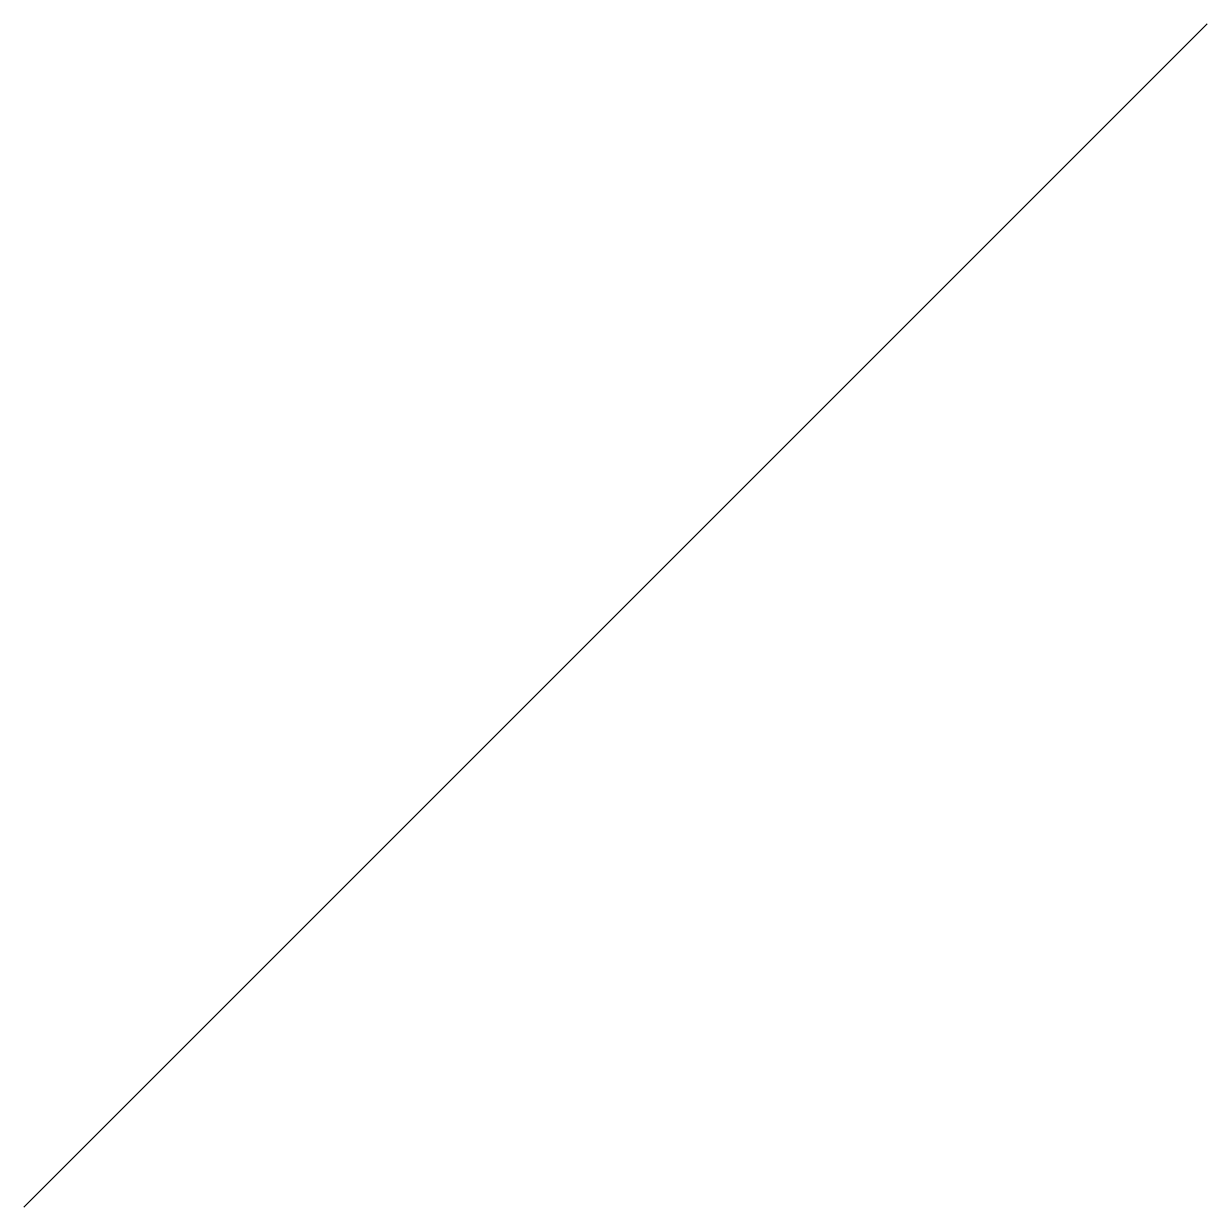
# Model space of a CAD drawing. Header units: millimetres. Extents: x 1 to 4, y 2 to 5.
import ezdxf

# ---------------------------------------------------------------- set-up
doc = ezdxf.new("R2010")
doc.units = ezdxf.units.MM
doc.layers.add('Binary_Контур', color=7, linetype='Continuous')

msp = doc.modelspace()

# ---------------------------------------------------------------- linework, layer by layer
at = {"layer": 'Binary_Контур', "true_color": 0x123456, "transparency": 33554560}
msp.add_line((1, 2, 3), (4, 5, 6), dxfattribs=at)

doc.saveas('drawing.dxf')
